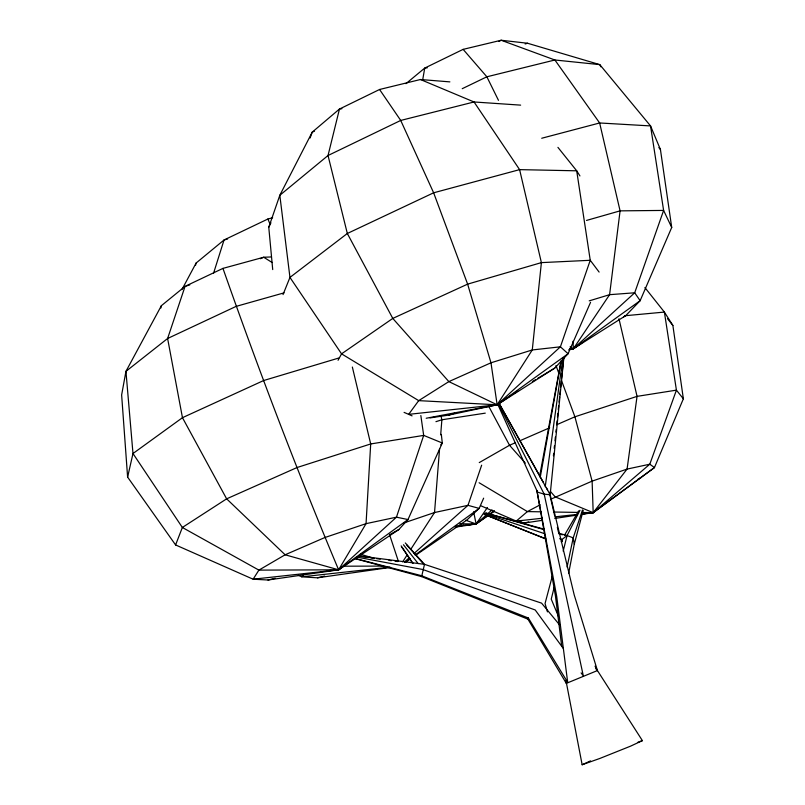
<?xml version="1.0" encoding="UTF-8"?>
<svg xmlns="http://www.w3.org/2000/svg" width="805" height="805" viewBox="0 0 805 805"><rect width="100%" height="100%" fill="white"/><g stroke="black" fill="none" stroke-linecap="round" stroke-linejoin="round"><path stroke-width="1.21" d="M439.59 448.606L434.529 512.533L410.812 549.262M440.687 434.821L441.875 419.777L441.009 416.125M563.772 358.406L550.167 494.743L574.207 594.915L597.431 670.565L642.4 740.64L630.486 746.185L599.846 758.451L582.146 764.75L566.026 680.889M553.417 455.821L553.679 453.316M554.202 448.325L554.464 445.819M554.987 440.828L555.38 437.075M555.903 432.084L556.175 429.578M556.698 424.587L557.09 420.834M557.483 417.091L557.875 413.337M558.268 409.594L558.66 405.851M559.052 402.098L559.576 397.107M559.837 394.601L560.371 389.61M560.632 387.104L561.286 380.866M561.548 378.36L562.071 373.369M562.333 370.864L563.641 358.376M545.216 486.743L562.836 358.114M422.645 80.148L424.728 68.083L463.127 49.367L501.153 40.25L527.527 43.239L599.795 64.631L650.541 125.922L660.432 149.509L671.712 227.463L640.146 300.688L625.757 315.61L573.361 348.766L568.551 349.944M540.225 477.375L561.296 360.449M539.672 475.956L560.914 361.646M568.642 573.311L574.277 544.19L583.233 510.37M567.072 567.042L573.21 537.881L582.498 509.897M160.859 308.013L161.372 305.699L185.059 286.369L222.955 268.387L263.708 257.238L271.245 256.966M441.321 434.368L442.297 443.002L407.994 519.547L398.857 529.549L338.613 569.809L267.985 580.003L253.112 579.208L175.591 544.945L127.613 477.103L132.986 453.527L125.942 371.357L161.372 305.699M554.222 587.117L551.234 599.111L558.418 616.308M563.188 551.123L567.062 535.526L580.003 510.259M195.514 265.338L196.108 263.044L224.042 239.981L267.884 219.02L272.643 217.753M552.401 575.736L545.055 603.529L547.46 611.891M561.347 541.916L561.991 539.491L567.062 535.526L573.21 537.881L574.277 544.19M213.577 273.177L224.042 239.981L227.604 239.005M185.059 286.369L167.611 338.492L182.463 417.684L226.638 498.838L285.121 554.786L338.613 569.809L407.994 519.547L396.463 517.172L366.054 523.653L324.818 537.549L285.121 554.786L258.898 570.121L253.112 579.208L338.613 569.809L346.613 563.792M481.652 465.179L467.977 505.329L413.941 553.568M272.714 269.584L268.769 227.272L279.818 195.283L312.209 132.171L339.458 109.047L379.568 89.486L420.452 79.514L449.874 81.879M310.116 137.997L312.209 132.171L314.493 131.145M595.046 666.158L597.431 670.565L566.328 683.354L527.929 619.156L528.362 618.019L421.357 575.656L354.965 558.398M175.591 544.945L182.353 527.476L226.638 498.838L297.065 467.524L370.692 443.958L423.682 435.394L442.297 443.002L440.697 444.903M283.018 294.6L289.951 277.413L279.818 195.283L328.027 155.516L400.719 120.438L474.044 101.973L520.634 105.133M644.896 287.566L664.387 312.078L672.879 325.472L683.365 398.797L654.455 467.564L593.184 512.664L582.035 514.345M590.568 302.298L568.078 353.727L554.695 368.157L497.148 404.804L448.627 415.118L430.011 417.916M483.654 498.154L479.146 508.388L466.769 520.141L415.38 555.46M268.769 227.272L270.933 222.784M181.89 289.649L196.108 263.044M338.06 360.278L341.551 353.848L392.78 318.418L467.625 284.135L541.393 262.621L590.246 260.287L599.111 272.08M564.466 535.255L578.704 510.863M334.961 570.091L338.613 569.809L366.054 523.653L370.692 443.958L352.349 367.04M426.197 418.248L497.148 404.804L532.276 349.954L541.393 262.621L519.607 169.634L474.044 101.973L420.452 79.514M402.671 561.85L407.421 554.504M455.107 527.184L476.107 523.975L487.428 507.492M304.028 573.965L301.825 576.843L298.393 575.323M582.015 513.892L593.184 512.664L627.075 469.084L637.057 396.362L618.975 318.78M584.45 513.6L593.184 512.664L596.586 509.193M404.09 412.391L408.658 414.354L497.148 404.804L560.401 346.814L590.246 260.287L576.702 170.811L557.935 147.375M338.724 358.044L263.678 380.524L182.463 417.684L132.986 453.527L182.353 527.476L258.898 570.121L338.613 569.809L396.463 517.172L423.682 435.394L420.844 415.551M404.623 561.89L409.282 557.734M456.324 526.138L476.107 523.975L492.036 509.887M582.005 512.483L593.184 512.664L649.796 464.213L676.421 390.143L664.387 312.078L624.62 315.771M467.443 524.91L476.107 523.975L479.911 520.765M405.941 83.67L424.728 68.083L427.224 67.851M550.228 491.251L555.209 496.886L593.184 512.664L654.455 467.564L649.796 464.213L627.075 469.084L592.118 481.128L550.932 499.14M459.957 523.783L476.107 523.975L487.226 515.864M489.249 514.395L494.3 510.712M405.036 562.353L410.117 558.66M415.189 554.967L479.146 508.388L467.977 505.329L434.529 512.533L403.969 522.918M579.932 175.933L576.702 170.811L519.607 169.634L433.633 192.798L347.327 233.49L289.951 277.413L341.551 353.848L418.701 400.638L497.148 404.804L568.078 353.727L560.401 346.814L532.276 349.954L490.98 362.793L448.858 381.61L418.701 400.638L408.658 414.354L412.079 415.873M465.682 520.221L476.107 523.975L494.411 511.296M406.133 561.81L410.248 558.992M341.904 108.705L339.458 109.047L328.027 155.516L347.327 233.49L392.78 318.418L448.858 381.61L497.148 404.804L511.557 395.074M513.62 393.685L517.736 390.908M581.723 343.192L573.361 348.766L569.678 349.511M623.664 316.888L625.757 315.61M532.377 381.57L535.567 379.658M537.69 378.38L554.695 368.157M479.257 462.593L509.525 445.276L515.26 442.78M390.113 534.44L398.857 529.549M498.939 41.437L501.153 40.25L554.887 59.993L599.795 64.631L600.812 66.805M540.225 504.805L527.386 511.588L516.246 521.087L480.736 505.731M637.62 479.428L640.901 477.737M462.231 88.691L486.864 76.797L554.887 59.993L599.644 122.974L620.081 210.86L609.596 294.68L573.361 348.766L569.608 349.169M582.146 764.75L590.528 760.896M260.317 258.717L263.708 257.238L272.171 262.541M519.849 440.778L549.674 427.787M556.557 424.788L574.901 416.799L637.057 396.362L676.421 390.143L683.365 398.797M637.892 742.26L642.4 740.64M435.938 421.679L441.875 419.777L485.274 413.146M448.627 415.118L454.553 413.227M186.247 285.996L189.789 284.89M589.21 300.869L609.596 294.68L634.702 292.789L640.146 300.688L573.361 348.766L569.608 349.048M525.132 43.963L527.527 43.239M586.503 220.439L620.081 210.86L663.612 210.427L671.712 227.463M284.054 292.859L236.107 306.383L167.611 338.492L125.942 371.357L121.636 394.963L127.613 477.103M541.725 138.249L599.644 122.974L650.541 125.922L663.612 210.427L634.702 292.789L573.361 348.766L569.618 348.485M390.023 567.143L301.825 576.843L317.472 577.819L324.677 576.078M542.308 518.239L516.246 521.087L523.813 523.109L528.704 521.952M267.985 580.003L275.28 578.292M523.813 523.109L542.399 520.312M554.786 518.45L577.074 515.089M317.472 577.819L390.113 567.455M554.715 516.88L577.054 514.435M461.255 525.585L463.73 525.313M328.863 570.554L331.298 570.373M343.675 566.197L383.703 566.096M541.04 511.819L527.386 511.588L479.126 482.748M553.458 512.02L578.282 512.423M359.151 555.923L424.497 564.335L541.574 603.136L559.928 625.294M359.231 556.215L367.885 557.422M370.35 557.764L374.063 558.278M376.539 558.63L380.242 559.143M388.896 560.35L391.371 560.693M395.084 561.206L397.549 561.548M356.565 557.04L422.796 569.497L535.214 609.979L563.339 648.518M355.035 558.64L421.619 576.611L527.929 619.156M544.301 529.237L485.606 512.996L543.224 529.388M558.68 533.212L567.062 535.526M558.821 533.806L562.413 534.822M360.429 554.222L373.601 558.167M489.158 514.566L492.751 515.663M484.177 513.429L544.301 533.574M559.626 538.706L561.991 539.491L562.343 541.594M485.194 514.727L545.86 538.867M483.986 514.254L545.609 538.847M519.235 521.066L522.666 522.606M570.101 346.895L573.361 348.766L572.979 341.28M405.307 542.952L424.497 564.335L421.619 576.611M525.303 463.106L509.525 445.276L488.907 406.636M406.626 544.854L423.098 563.47M463.127 49.367L486.864 76.797L498.466 100.313M595.831 668.643L597.431 670.565M658.872 147.567L660.432 149.509M667.486 318.649L672.879 325.472M403.466 544.754L418.157 563.56M581.109 672.869L583.323 675.908L544.2 494.169L498.446 403.869M379.568 89.486L400.719 120.438L433.633 192.798L467.625 284.135L490.98 362.793L497.148 404.804M401.162 545.881L412.995 563.339M401.997 547.41L412.512 563.057M528.362 618.019L567.676 682.348L556.708 596.334L536.925 490.708L555.41 595.65L561.719 646.304M498.567 402.46L543.345 482.346M546.414 487.82L547.642 490.014M499.09 403.446L550.167 494.743L544.2 494.169L537.559 492.137L497.711 404.211M338.613 569.809C296.954 470.593 258.636 369.908 222.955 268.387M267.884 219.02L269.846 223.619M555.963 365.52L558.982 373.671M561.558 380.664L574.901 416.799L592.118 481.128L593.184 512.664M389.469 534.369L398.405 561.357M565.694 680.95L566.328 683.354M549.483 493.294L554.544 515.19M557.352 527.345L558.479 532.216M473.652 511.829L476.107 523.975"/></g></svg>
